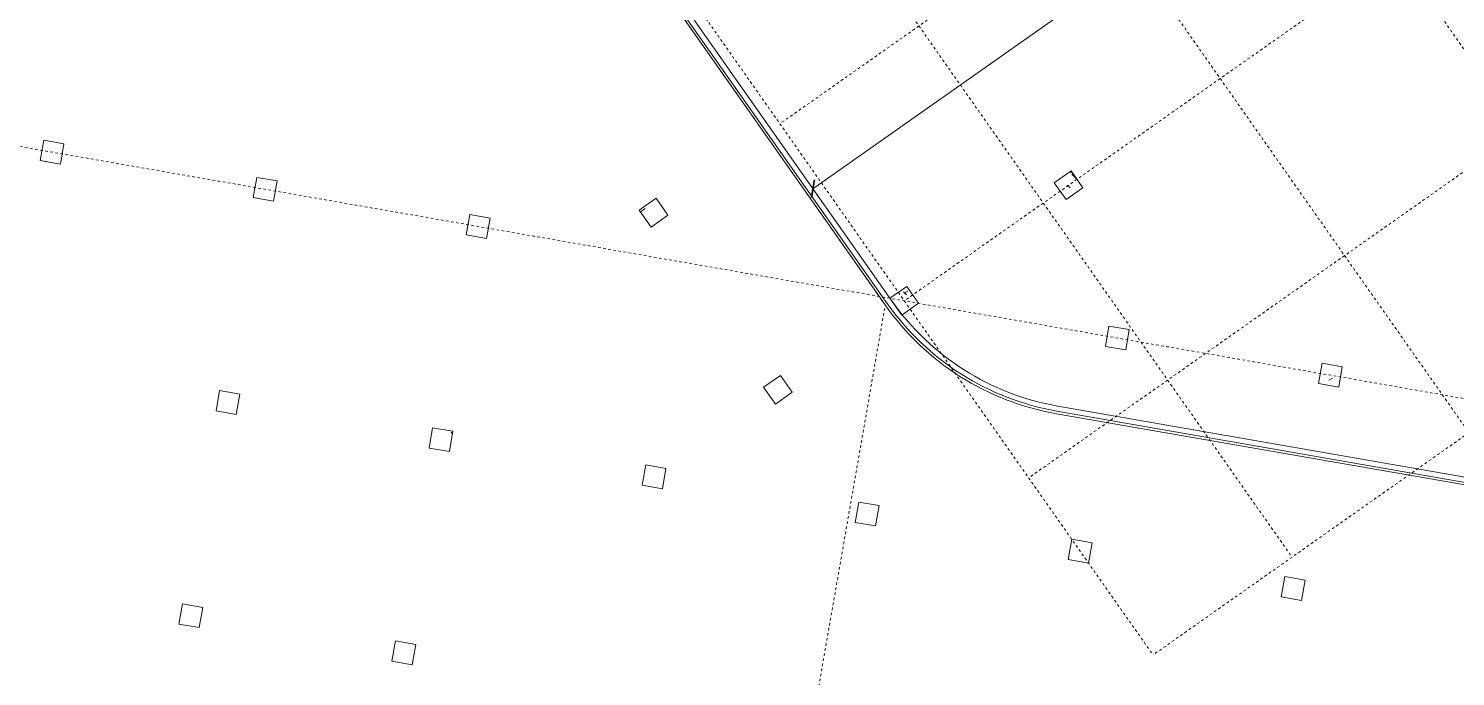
# Model space of a CAD drawing. Extents: x 274235 to 276654, y 142848 to 144425.
# Drawn here: x 276088.1 to 276143.5, y 143142.4 to 143167.6 of the extents above; entities that cross this region are included whole.
import ezdxf

# ---------------------------------------------------------------- set-up
doc = ezdxf.new("R2010")
doc.units = 0
doc.header["$LTSCALE"] = 1.5
doc.linetypes.add('ACM-G-CENTER', pattern=[50.8, 31.75, -6.35, 6.35, -6.35])
doc.linetypes.add('ACM-G-HIDDEN2', pattern=[4.7625, 3.175, -1.5875])
doc.layers.get('0').update_dxf_attribs({"linetype": 'CONTINUOUS', "lineweight": 0})
for name, color, linetype, lineweight in [('_ACM-A-ANNO-DIMS', 7, 'CONTINUOUS', 5), ('_ACM-A-ANNO-DIMS-200', 7, 'CONTINUOUS', 5), ('_ACM-A-DETL', 7, 'CONTINUOUS', 5), ('_ACM-A-GRID', 3, 'CONTINUOUS', 5), ('_ACM-A-WALL-FULL', 6, 'CONTINUOUS', 13), ('_ACM-S-STRU-CLOS', 5, 'CONTINUOUS', 5)]:
    doc.layers.add(name, color=color, linetype=linetype, lineweight=lineweight)
doc.styles.add('Arial', font='arial.ttf', dxfattribs={"height": 750})
doc.styles.add('Arial_1', font='arial.ttf', dxfattribs={"height": 1250})
doc.dimstyles.new('acm_Review_DIMS', dxfattribs={"dimscale": 304.8, "dimtxt": 1275.32425, "dimasz": 4.10105, "dimexe": 4.10105, "dimexo": 2.46063, "dimgap": 3.28084, "dimtad": 1, "dimdec": 3, "dimrnd": 0.001, "dimzin": 0, "dimdsep": 46, "dimtxsty": 'Arial_1', "dimblk1": 'OBLIQUE', "dimblk2": 'OBLIQUE', "dimsah": 1, "dimcen": 0.09, "dimaunit": 1, "dimadec": 4, "dimazin": 0, "dimtfac": 1, "dimtdec": 4, "dimtix": 1, "dimtmove": 0, "dimatfit": 3, "dimfxl": 1, "dimtvp": 1, "dimtfill": 1, "dimtolj": 1, "dimtzin": 0, "dimarcsym": 2})

# ---------------------------------------------------------------- blocks, each defined once
blk = doc.blocks.new('M_Concrete-Rectangular-Column - 800 x 800mm-V116-B1_Working')
at = {"layer": '_ACM-A-DETL', "color": 250}
for p, q in [((400, 400), (-400, 400)), ((-400, 400), (-400, -400)), ((400, -400), (400, 400)), ((-400, -400), (400, -400))]:
    blk.add_line(p, q, dxfattribs=at)
blk = doc.blocks.new('M_Concrete-Rectangular-Column - 800 x 800mm-V127-B1_Working')
at = {"layer": '_ACM-A-DETL', "color": 250}
for p, q in [((400, 400), (-400, 400)), ((-400, 400), (-400, -400)), ((400, -400), (400, 400)), ((-400, -400), (400, -400))]:
    blk.add_line(p, q, dxfattribs=at)
blk = doc.blocks.new('M_Concrete-Rectangular-Column - 800 x 800mm-V133-B1_Working')
at = {"layer": '_ACM-S-STRU-CLOS'}
h = blk.add_hatch(dxfattribs=at)
h.set_pattern_fill('FP_82', color=256, style=0, pattern_type=2)
h.set_pattern_definition([(50, (-882604, -730404.6), (3643.682, -318.781), [381, -4191]), (355, (-882604, -730404.6), (-704.856, 3821.136), [304.8, -3352.8]), (100.451, (-882300.5, -730431), (2938.852, 3502.332), [323.8, -3561.801]), (46.184, (-882604, -729388.6), (5421.582, -840.855), [571.5, -6286.5]), (96.636, (-882152.3, -729458.6), (4748.051, 4948.551), [485.7, -5342.702]), (351.184, (-882604, -729388.6), (4748.1, 4948.506), [457.2, -5029.2]), (21, (-882096, -729642.6), (3032.288, -2045.3045), [381, -4191]), (326, (-882096, -729642.6), (1236.042, 3683.762), [304.8, -3352.8]), (71.451, (-881843.4, -729813), (4268.343, 1638.425), [323.8, -3561.801]), (37.5, (-882604.1, -730404.6), (61.772, 1691.1008), [167.64, -3144.52, 167.64, -6601.46]), (37.5, (-882604.1, -730404.6), (61.772, 1691.1008), [-3479.8, -3235.96, 167.64, -3197.86]), (7.5, (-882604.1, -730404.6), (1336.3933, 2003.6115), [167.64, -1772.92, 167.64, -4351.02]), (7.5, (-882604.1, -730404.6), (1336.3933, 2003.6115), [-2108.2, -3068.32, 167.64, -1115.06]), (327.5, (-883737, -730404.6), (2711.8178, -114.5786), [167.64, -1102.36, -9220.2]), (327.5, (-883737, -730404.6), (2711.8178, -114.5786), [-1270, 167.64, -3794.76, -5257.8]), (327.5, (-883737, -730404.6), (2711.8178, -114.5786), [-5232.4, 167.64, -5090.16]), (317.5, (-884245, -730404.6), (2962.5856, 508.5334), [167.64, -1483.36, 167.64, -6197.6]), (317.5, (-884245, -730404.6), (2962.5856, 508.5334), [-1818.64, -2463.8, 167.64, -3566.16])])
h.paths.add_polyline_path([(400, -400), (400, 400), (-400, 400), (-400, -400)])
at = {"layer": '_ACM-A-DETL', "color": 250}
for p, q in [((400, 400), (-400, 400)), ((-400, 400), (-400, -400)), ((400, -400), (400, 400)), ((-400, -400), (400, -400))]:
    blk.add_line(p, q, dxfattribs=at)
blk = doc.blocks.new('M_Concrete-Rectangular-Column - 800 x 800mm-V145-B1_Working')
at = {"layer": '_ACM-S-STRU-CLOS'}
h = blk.add_hatch(dxfattribs=at)
h.set_pattern_fill('FP_92', color=256, style=0, pattern_type=2)
h.set_pattern_definition([(5, (-1128690, 95742), (2351.06, -2801.885), [381, -4191]), (310, (-1128690, 95742), (2203.542, 3200.36), [304.8, -3352.8]), (55.451, (-1128494, 95508.5), (4554.605, 398.44), [323.8, -3561.801]), (1.184, (-1127971.6, 96460.4), (3239.062, -4428.212), [571.5, -6286.5]), (51.636, (-1127701.6, 96091.4), (6856.534, 141.775), [485.7, -5342.702]), (306.184, (-1127971.6, 96460.4), (6856.536, 141.708), [457.2, -5029.2]), (336, (-1127792, 95921.6), (697.903, -3590.4), [381, -4191]), (281, (-1127792, 95921.6), (3478.827, 1730.799), [304.8, -3352.8]), (26.451, (-1127733.8, 95622.4), (4176.715, -1859.633), [323.8, -3561.801]), (352.5, (-1128690, 95742), (1239.4683, 1152.1094), [167.64, -3144.52, 167.64, -6601.46]), (352.5, (-1128690, 95742), (1239.4683, 1152.1094), [-3479.8, -3235.96, 167.64, -3197.86]), (322.5, (-1128690, 95742), (2361.74, 471.7945), [167.64, -1772.92, 167.64, -4351.02]), (322.5, (-1128690, 95742), (2361.74, 471.7945), [-2108.2, -3068.32, 167.64, -1115.06]), (282.5, (-1129491, 96543), (1836.5254, -1998.5641), [167.64, -1102.36, 167.64, -9052.56]), (282.5, (-1129491, 96543), (1836.5254, -1998.5641), [-1437.64, -3794.76, 167.64, -5090.16]), (272.5, (-1129850.2, 96902.2), (2454.452, -1735.277), [167.64, -1483.36, 167.64, -6197.6]), (272.5, (-1129850.2, 96902.2), (2454.452, -1735.277), [-1818.64, -2463.8, 167.64, -3566.16])])
h.paths.add_polyline_path([(-400, -400), (400, -400), (400, 400), (-400, 400)])
at = {"layer": '_ACM-A-DETL', "color": 250}
for p, q in [((400, 400), (-400, 400)), ((-400, 400), (-400, -400)), ((400, -400), (400, 400)), ((-400, -400), (400, -400))]:
    blk.add_line(p, q, dxfattribs=at)
blk = doc.blocks.new('M_Concrete-Rectangular-Column - 800 x 800mm-V146-B1_Working')
at = {"layer": '_ACM-S-STRU-CLOS'}
h = blk.add_hatch(dxfattribs=at)
h.set_pattern_fill('FP_93', color=256, style=0, pattern_type=2)
h.set_pattern_definition([(95, (-87342, -1122690), (2801.885, 2351.06), [381, -4191]), (40, (-87342, -1122690), (-3200.36, 2203.542), [304.8, -3352.8]), (145.451, (-87108.5, -1122494), (-398.44, 4554.605), [323.8, -3561.801]), (91.184, (-88060.4, -1121971.6), (4428.212, 3239.063), [571.5, -6286.5]), (141.636, (-87691.4, -1121701.6), (-141.775, 6856.534), [485.7, -5342.702]), (36.184, (-88060.4, -1121971.6), (-141.708, 6856.536), [457.2, -5029.2]), (66, (-87521.6, -1121792), (3590.4, 697.903), [381, -4191]), (11, (-87521.6, -1121792), (-1730.799, 3478.827), [304.8, -3352.8]), (116.451, (-87222.4, -1121733.8), (1859.633, 4176.715), [323.8, -3561.801]), (82.5, (-87342, -1122690), (-1152.1094, 1239.4683), [167.64, -3144.52, 167.64, -6601.46]), (82.5, (-87342, -1122690), (-1152.1094, 1239.4683), [-3479.8, -3235.96, 167.64, -3197.86]), (52.5, (-87342, -1122690), (-471.7945, 2361.74), [167.64, -1772.92, 167.64, -4351.02]), (52.5, (-87342, -1122690), (-471.7945, 2361.74), [-2108.2, -3068.32, 167.64, -1115.06]), (12.5, (-88143, -1123491), (1998.5641, 1836.5254), [167.64, -1102.36, 167.64, -9052.56]), (12.5, (-88143, -1123491), (1998.5641, 1836.5254), [-1437.64, -3794.76, 167.64, -5090.16]), (2.5, (-88502.2, -1123850.2), (1735.277, 2454.452), [167.64, -1483.36, 167.64, -6197.6]), (2.5, (-88502.2, -1123850.2), (1735.277, 2454.452), [-1818.64, -2463.8, 167.64, -3566.16])])
h.paths.add_polyline_path([(400, -400), (400, 400), (-400, 400), (-400, -400)])
at = {"layer": '_ACM-A-DETL', "color": 250}
for p, q in [((400, 400), (-400, 400)), ((-400, 400), (-400, -400)), ((400, -400), (400, 400)), ((-400, -400), (400, -400))]:
    blk.add_line(p, q, dxfattribs=at)
blk = doc.blocks.new('M_Concrete-Rectangular-Column - 800 x 800mm-V147-B1_Working')
at = {"layer": '_ACM-S-STRU-CLOS'}
h = blk.add_hatch(dxfattribs=at)
h.set_pattern_fill('FP_94', color=256, style=0, pattern_type=2)
h.set_pattern_definition([(50, (-874204, -730404.6), (3643.682, -318.781), [381, -4191]), (355, (-874204, -730404.6), (-704.856, 3821.136), [304.8, -3352.8]), (100.451, (-873900.5, -730431), (2938.852, 3502.332), [323.8, -3561.801]), (46.184, (-874204, -729388.6), (5421.582, -840.855), [571.5, -6286.5]), (96.636, (-873752.3, -729458.6), (4748.051, 4948.551), [485.7, -5342.702]), (351.184, (-874204, -729388.6), (4748.1, 4948.506), [457.2, -5029.2]), (21, (-873696, -729642.6), (3032.288, -2045.3045), [381, -4191]), (326, (-873696, -729642.6), (1236.042, 3683.762), [304.8, -3352.8]), (71.451, (-873443.4, -729813), (4268.343, 1638.425), [323.8, -3561.801]), (37.5, (-874204.1, -730404.6), (61.772, 1691.1008), [167.64, -3144.52, 167.64, -6601.46]), (37.5, (-874204.1, -730404.6), (61.772, 1691.1008), [-3479.8, -3235.96, 167.64, -3197.86]), (7.5, (-874204.1, -730404.6), (1336.3933, 2003.6115), [167.64, -1772.92, 167.64, -4351.02]), (7.5, (-874204.1, -730404.6), (1336.3933, 2003.6115), [-2108.2, -3068.32, 167.64, -1115.06]), (327.5, (-875337, -730404.6), (2711.8178, -114.5786), [167.64, -1102.36, -9220.2]), (327.5, (-875337, -730404.6), (2711.8178, -114.5786), [-1270, 167.64, -3794.76, -5257.8]), (327.5, (-875337, -730404.6), (2711.8178, -114.5786), [-5232.4, 167.64, -5090.16]), (317.5, (-875845, -730404.6), (2962.5856, 508.5334), [167.64, -1483.36, 167.64, -6197.6]), (317.5, (-875845, -730404.6), (2962.5856, 508.5334), [-1818.64, -2463.8, 167.64, -3566.16])])
h.paths.add_polyline_path([(400, -400), (400, 400), (-400, 400), (-400, -400)])
at = {"layer": '_ACM-A-DETL', "color": 250}
for p, q in [((-400, 400), (400, 400)), ((-400, -400), (-400, 400)), ((400, 400), (400, -400)), ((400, -400), (-400, -400))]:
    blk.add_line(p, q, dxfattribs=at)
blk = doc.blocks.new('M_Concrete-Rectangular-Column - 800 x 800mm-V157-B1_Working')
at = {"layer": '_ACM-S-STRU-CLOS'}
h = blk.add_hatch(dxfattribs=at)
h.set_pattern_fill('FP_98', color=256, style=0, pattern_type=2)
h.set_pattern_definition([(95, (-95742, -1122690), (2801.885, 2351.06), [381, -4191]), (40, (-95742, -1122690), (-3200.36, 2203.542), [304.8, -3352.8]), (145.451, (-95508.5, -1122494), (-398.44, 4554.605), [323.8, -3561.801]), (91.184, (-96460.4, -1121971.6), (4428.212, 3239.063), [571.5, -6286.5]), (141.636, (-96091.4, -1121701.6), (-141.775, 6856.534), [485.7, -5342.702]), (36.184, (-96460.4, -1121971.6), (-141.708, 6856.536), [457.2, -5029.2]), (66, (-95921.6, -1121792), (3590.4, 697.903), [381, -4191]), (11, (-95921.6, -1121792), (-1730.799, 3478.827), [304.8, -3352.8]), (116.451, (-95622.4, -1121733.8), (1859.633, 4176.715), [323.8, -3561.801]), (82.5, (-95742, -1122690), (-1152.1094, 1239.4683), [167.64, -3144.52, 167.64, -6601.46]), (82.5, (-95742, -1122690), (-1152.1094, 1239.4683), [-3479.8, -3235.96, 167.64, -3197.86]), (52.5, (-95742, -1122690), (-471.7945, 2361.74), [167.64, -1772.92, 167.64, -4351.02]), (52.5, (-95742, -1122690), (-471.7945, 2361.74), [-2108.2, -3068.32, 167.64, -1115.06]), (12.5, (-96543, -1123491), (1998.5641, 1836.5254), [167.64, -1102.36, 167.64, -9052.56]), (12.5, (-96543, -1123491), (1998.5641, 1836.5254), [-1437.64, -3794.76, 167.64, -5090.16]), (2.5, (-96902.2, -1123850.2), (1735.277, 2454.452), [167.64, -1483.36, 167.64, -6197.6]), (2.5, (-96902.2, -1123850.2), (1735.277, 2454.452), [-1818.64, -2463.8, 167.64, -3566.16])])
h.paths.add_polyline_path([(400, -400), (400, 400), (-400, 400), (-400, -400)])
at = {"layer": '_ACM-A-DETL', "color": 250}
for p, q in [((400, 400), (-400, 400)), ((-400, 400), (-400, -400)), ((400, -400), (400, 400)), ((-400, -400), (400, -400))]:
    blk.add_line(p, q, dxfattribs=at)
blk = doc.blocks.new('M_Concrete-Rectangular-Column - 800 x 800mm-V158-B1_Working')
at = {"layer": '_ACM-S-STRU-CLOS'}
h = blk.add_hatch(dxfattribs=at)
h.set_pattern_fill('FP_99', color=256, style=0, pattern_type=2)
h.set_pattern_definition([(50, (-865804, -722004.6), (3643.682, -318.781), [381, -4191]), (355, (-865804, -722004.6), (-704.856, 3821.136), [304.8, -3352.8]), (100.451, (-865500.5, -722031), (2938.852, 3502.332), [323.8, -3561.801]), (46.184, (-865804, -720988.6), (5421.582, -840.855), [571.5, -6286.5]), (96.636, (-865352.3, -721058.6), (4748.051, 4948.551), [485.7, -5342.702]), (351.184, (-865804, -720988.6), (4748.1, 4948.506), [457.2, -5029.2]), (21, (-865296, -721242.6), (3032.288, -2045.3045), [381, -4191]), (326, (-865296, -721242.6), (1236.042, 3683.762), [304.8, -3352.8]), (71.451, (-865043.4, -721413), (4268.343, 1638.425), [323.8, -3561.801]), (37.5, (-865804.1, -722004.6), (61.772, 1691.1008), [167.64, -3144.52, 167.64, -6601.46]), (37.5, (-865804.1, -722004.6), (61.772, 1691.1008), [-3479.8, -3235.96, 167.64, -3197.86]), (7.5, (-865804.1, -722004.6), (1336.3933, 2003.6115), [167.64, -1772.92, 167.64, -4351.02]), (7.5, (-865804.1, -722004.6), (1336.3933, 2003.6115), [-2108.2, -3068.32, 167.64, -1115.06]), (327.5, (-866937, -722004.6), (2711.8178, -114.5786), [167.64, -1102.36, -9220.2]), (327.5, (-866937, -722004.6), (2711.8178, -114.5786), [-1270, 167.64, -3794.76, -5257.8]), (327.5, (-866937, -722004.6), (2711.8178, -114.5786), [-5232.4, 167.64, -5090.16]), (317.5, (-867445, -722004.6), (2962.5856, 508.5334), [167.64, -1483.36, 167.64, -6197.6]), (317.5, (-867445, -722004.6), (2962.5856, 508.5334), [-1818.64, -2463.8, 167.64, -3566.16])])
h.paths.add_polyline_path([(400, -400), (400, 400), (-400, 400), (-400, -400)])
at = {"layer": '_ACM-A-DETL', "color": 250}
for p, q in [((400, 400), (-400, 400)), ((-400, 400), (-400, -400)), ((400, -400), (400, 400)), ((-400, -400), (400, -400))]:
    blk.add_line(p, q, dxfattribs=at)
blk = doc.blocks.new('M_Concrete-Rectangular-Column - 800 x 800mm-V159-B1_Working')
at = {"layer": '_ACM-S-STRU-CLOS'}
h = blk.add_hatch(dxfattribs=at)
h.set_pattern_fill('FP_100', color=256, style=0, pattern_type=2)
h.set_pattern_definition([(5, (-1136490, 95742), (2351.06, -2801.885), [381, -4191]), (310, (-1136490, 95742), (2203.542, 3200.36), [304.8, -3352.8]), (55.451, (-1136294, 95508.5), (4554.605, 398.44), [323.8, -3561.801]), (1.184, (-1135771.6, 96460.4), (3239.062, -4428.212), [571.5, -6286.5]), (51.636, (-1135501.6, 96091.4), (6856.534, 141.775), [485.7, -5342.702]), (306.184, (-1135771.6, 96460.4), (6856.536, 141.708), [457.2, -5029.2]), (336, (-1135592, 95921.6), (697.903, -3590.4), [381, -4191]), (281, (-1135592, 95921.6), (3478.827, 1730.799), [304.8, -3352.8]), (26.451, (-1135533.8, 95622.4), (4176.715, -1859.633), [323.8, -3561.801]), (352.5, (-1136490, 95742), (1239.4683, 1152.1094), [167.64, -3144.52, 167.64, -6601.46]), (352.5, (-1136490, 95742), (1239.4683, 1152.1094), [-3479.8, -3235.96, 167.64, -3197.86]), (322.5, (-1136490, 95742), (2361.74, 471.7945), [167.64, -1772.92, 167.64, -4351.02]), (322.5, (-1136490, 95742), (2361.74, 471.7945), [-2108.2, -3068.32, 167.64, -1115.06]), (282.5, (-1137291, 96543), (1836.5254, -1998.5641), [167.64, -1102.36, 167.64, -9052.56]), (282.5, (-1137291, 96543), (1836.5254, -1998.5641), [-1437.64, -3794.76, 167.64, -5090.16]), (272.5, (-1137650.2, 96902.2), (2454.452, -1735.277), [167.64, -1483.36, 167.64, -6197.6]), (272.5, (-1137650.2, 96902.2), (2454.452, -1735.277), [-1818.64, -2463.8, 167.64, -3566.16])])
h.paths.add_polyline_path([(-400, -400), (400, -400), (400, 400), (-400, 400)])
at = {"layer": '_ACM-A-DETL', "color": 250}
for p, q in [((400, 400), (-400, 400)), ((-400, 400), (-400, -400)), ((400, -400), (400, 400)), ((-400, -400), (400, -400))]:
    blk.add_line(p, q, dxfattribs=at)
blk = doc.blocks.new('M_Concrete-Rectangular-Column - 800 x 800mm-V490-B1_Working')
at = {"layer": '_ACM-S-STRU-CLOS'}
h = blk.add_hatch(dxfattribs=at)
h.set_pattern_fill('FP_310', color=256, style=0, pattern_type=2)
h.set_pattern_definition([(50, (-840604, -722004.6), (3643.682, -318.781), [381, -4191]), (355, (-840604, -722004.6), (-704.856, 3821.136), [304.8, -3352.8]), (100.451, (-840300.5, -722031), (2938.852, 3502.332), [323.8, -3561.801]), (46.184, (-840604, -720988.6), (5421.582, -840.855), [571.5, -6286.5]), (96.636, (-840152.3, -721058.6), (4748.051, 4948.551), [485.7, -5342.702]), (351.184, (-840604, -720988.6), (4748.1, 4948.506), [457.2, -5029.2]), (21, (-840096, -721242.6), (3032.288, -2045.3045), [381, -4191]), (326, (-840096, -721242.6), (1236.042, 3683.762), [304.8, -3352.8]), (71.451, (-839843.4, -721413), (4268.343, 1638.425), [323.8, -3561.801]), (37.5, (-840604.1, -722004.6), (61.772, 1691.1008), [167.64, -3144.52, 167.64, -6601.46]), (37.5, (-840604.1, -722004.6), (61.772, 1691.1008), [-3479.8, -3235.96, 167.64, -3197.86]), (7.5, (-840604.1, -722004.6), (1336.3933, 2003.6115), [167.64, -1772.92, 167.64, -4351.02]), (7.5, (-840604.1, -722004.6), (1336.3933, 2003.6115), [-2108.2, -3068.32, 167.64, -1115.06]), (327.5, (-841737, -722004.6), (2711.8178, -114.5786), [167.64, -1102.36, -9220.2]), (327.5, (-841737, -722004.6), (2711.8178, -114.5786), [-1270, 167.64, -3794.76, -5257.8]), (327.5, (-841737, -722004.6), (2711.8178, -114.5786), [-5232.4, 167.64, -5090.16]), (317.5, (-842245, -722004.6), (2962.5856, 508.5334), [167.64, -1483.36, 167.64, -6197.6]), (317.5, (-842245, -722004.6), (2962.5856, 508.5334), [-1818.64, -2463.8, 167.64, -3566.16])])
h.paths.add_polyline_path([(400, -400), (400, 400), (-400, 400), (-400, -400)])
at = {"layer": '_ACM-A-DETL', "color": 250}
for p, q in [((400, 400), (-400, 400)), ((-400, 400), (-400, -400)), ((400, -400), (400, 400)), ((-400, -400), (400, -400))]:
    blk.add_line(p, q, dxfattribs=at)
blk = doc.blocks.new('M_Concrete-Rectangular-Column - 800 x 800mm-V491-B1_Working')
at = {"layer": '_ACM-A-DETL', "color": 250}
for p, q in [((400, 400), (-400, 400)), ((-400, 400), (-400, -400)), ((400, -400), (400, 400)), ((-400, -400), (400, -400))]:
    blk.add_line(p, q, dxfattribs=at)
blk = doc.blocks.new('M_Concrete-Rectangular-Column - 800 x 800mm-V497-B1_Working')
at = {"layer": '_ACM-S-STRU-CLOS'}
h = blk.add_hatch(dxfattribs=at)
h.set_pattern_fill('FP_314', color=256, style=0, pattern_type=2)
h.set_pattern_definition([(50, (-849004, -722004.6), (3643.682, -318.781), [381, -4191]), (355, (-849004, -722004.6), (-704.856, 3821.136), [304.8, -3352.8]), (100.451, (-848700.5, -722031), (2938.852, 3502.332), [323.8, -3561.801]), (46.184, (-849004, -720988.6), (5421.582, -840.855), [571.5, -6286.5]), (96.636, (-848552.3, -721058.6), (4748.051, 4948.551), [485.7, -5342.702]), (351.184, (-849004, -720988.6), (4748.1, 4948.506), [457.2, -5029.2]), (21, (-848496, -721242.6), (3032.288, -2045.3045), [381, -4191]), (326, (-848496, -721242.6), (1236.042, 3683.762), [304.8, -3352.8]), (71.451, (-848243.4, -721413), (4268.343, 1638.425), [323.8, -3561.801]), (37.5, (-849004.1, -722004.6), (61.772, 1691.1008), [167.64, -3144.52, 167.64, -6601.46]), (37.5, (-849004.1, -722004.6), (61.772, 1691.1008), [-3479.8, -3235.96, 167.64, -3197.86]), (7.5, (-849004.1, -722004.6), (1336.3933, 2003.6115), [167.64, -1772.92, 167.64, -4351.02]), (7.5, (-849004.1, -722004.6), (1336.3933, 2003.6115), [-2108.2, -3068.32, 167.64, -1115.06]), (327.5, (-850137, -722004.6), (2711.8178, -114.5786), [167.64, -1102.36, -9220.2]), (327.5, (-850137, -722004.6), (2711.8178, -114.5786), [-1270, 167.64, -3794.76, -5257.8]), (327.5, (-850137, -722004.6), (2711.8178, -114.5786), [-5232.4, 167.64, -5090.16]), (317.5, (-850645, -722004.6), (2962.5856, 508.5334), [167.64, -1483.36, 167.64, -6197.6]), (317.5, (-850645, -722004.6), (2962.5856, 508.5334), [-1818.64, -2463.8, 167.64, -3566.16])])
h.paths.add_polyline_path([(400, -400), (400, 400), (-400, 400), (-400, -400)])
at = {"layer": '_ACM-A-DETL', "color": 250}
for p, q in [((400, 400), (-400, 400)), ((-400, 400), (-400, -400)), ((400, -400), (400, 400)), ((-400, -400), (400, -400))]:
    blk.add_line(p, q, dxfattribs=at)
blk = doc.blocks.new('M_Concrete-Rectangular-Column - 800 x 800mm-V498-B1_Working')
at = {"layer": '_ACM-A-DETL', "color": 250}
for p, q in [((400, 400), (-400, 400)), ((-400, 400), (-400, -400)), ((400, -400), (400, 400)), ((-400, -400), (400, -400))]:
    blk.add_line(p, q, dxfattribs=at)
blk = doc.blocks.new('M_Concrete-Rectangular-Column - 800 x 800mm-V504-B1_Working')
at = {"layer": '_ACM-A-DETL', "color": 250}
for p, q in [((400, 400), (-400, 400)), ((-400, 400), (-400, -400)), ((400, -400), (400, 400)), ((-400, -400), (400, -400))]:
    blk.add_line(p, q, dxfattribs=at)
blk = doc.blocks.new('M_Concrete-Rectangular-Column - 800 x 800mm-V553-B1_Working')
at = {"layer": '_ACM-S-STRU-CLOS'}
h = blk.add_hatch(dxfattribs=at)
h.set_pattern_fill('FP_347', color=256, style=0, pattern_type=2)
h.set_pattern_definition([(50, (-832204, -730404.6), (3643.682, -318.781), [381, -4191]), (355, (-832204, -730404.6), (-704.856, 3821.136), [304.8, -3352.8]), (100.451, (-831900.5, -730431), (2938.852, 3502.332), [323.8, -3561.801]), (46.184, (-832204, -729388.6), (5421.582, -840.855), [571.5, -6286.5]), (96.636, (-831752.3, -729458.6), (4748.051, 4948.551), [485.7, -5342.702]), (351.184, (-832204, -729388.6), (4748.1, 4948.506), [457.2, -5029.2]), (21, (-831696, -729642.6), (3032.288, -2045.3045), [381, -4191]), (326, (-831696, -729642.6), (1236.042, 3683.762), [304.8, -3352.8]), (71.451, (-831443.4, -729813), (4268.343, 1638.425), [323.8, -3561.801]), (37.5, (-832204.1, -730404.6), (61.772, 1691.1008), [167.64, -3144.52, 167.64, -6601.46]), (37.5, (-832204.1, -730404.6), (61.772, 1691.1008), [-3479.8, -3235.96, 167.64, -3197.86]), (7.5, (-832204.1, -730404.6), (1336.3933, 2003.6115), [167.64, -1772.92, 167.64, -4351.02]), (7.5, (-832204.1, -730404.6), (1336.3933, 2003.6115), [-2108.2, -3068.32, 167.64, -1115.06]), (327.5, (-833337, -730404.6), (2711.8178, -114.5786), [167.64, -1102.36, -9220.2]), (327.5, (-833337, -730404.6), (2711.8178, -114.5786), [-1270, 167.64, -3794.76, -5257.8]), (327.5, (-833337, -730404.6), (2711.8178, -114.5786), [-5232.4, 167.64, -5090.16]), (317.5, (-833845, -730404.6), (2962.5856, 508.5334), [167.64, -1483.36, 167.64, -6197.6]), (317.5, (-833845, -730404.6), (2962.5856, 508.5334), [-1818.64, -2463.8, 167.64, -3566.16])])
h.paths.add_polyline_path([(400, -400), (400, 400), (-400, 400), (-400, -400)])
at = {"layer": '_ACM-A-DETL', "color": 250}
for p, q in [((400, 400), (-400, 400)), ((-400, 400), (-400, -400)), ((400, -400), (400, 400)), ((-400, -400), (400, -400))]:
    blk.add_line(p, q, dxfattribs=at)
blk = doc.blocks.new('M_Concrete-Rectangular-Column - 800 x 800mm-V559-B1_Working')
at = {"layer": '_ACM-S-STRU-CLOS'}
h = blk.add_hatch(dxfattribs=at)
h.set_pattern_fill('FP_351', color=256, style=0, pattern_type=2)
h.set_pattern_definition([(50, (-840604, -730404.6), (3643.682, -318.781), [381, -4191]), (355, (-840604, -730404.6), (-704.856, 3821.136), [304.8, -3352.8]), (100.451, (-840300.5, -730431), (2938.852, 3502.332), [323.8, -3561.801]), (46.184, (-840604, -729388.6), (5421.582, -840.855), [571.5, -6286.5]), (96.636, (-840152.3, -729458.6), (4748.051, 4948.551), [485.7, -5342.702]), (351.184, (-840604, -729388.6), (4748.1, 4948.506), [457.2, -5029.2]), (21, (-840096, -729642.6), (3032.288, -2045.3045), [381, -4191]), (326, (-840096, -729642.6), (1236.042, 3683.762), [304.8, -3352.8]), (71.451, (-839843.4, -729813), (4268.343, 1638.425), [323.8, -3561.801]), (37.5, (-840604.1, -730404.6), (61.772, 1691.1008), [167.64, -3144.52, 167.64, -6601.46]), (37.5, (-840604.1, -730404.6), (61.772, 1691.1008), [-3479.8, -3235.96, 167.64, -3197.86]), (7.5, (-840604.1, -730404.6), (1336.3933, 2003.6115), [167.64, -1772.92, 167.64, -4351.02]), (7.5, (-840604.1, -730404.6), (1336.3933, 2003.6115), [-2108.2, -3068.32, 167.64, -1115.06]), (327.5, (-841737, -730404.6), (2711.8178, -114.5786), [167.64, -1102.36, -9220.2]), (327.5, (-841737, -730404.6), (2711.8178, -114.5786), [-1270, 167.64, -3794.76, -5257.8]), (327.5, (-841737, -730404.6), (2711.8178, -114.5786), [-5232.4, 167.64, -5090.16]), (317.5, (-842245, -730404.6), (2962.5856, 508.5334), [167.64, -1483.36, 167.64, -6197.6]), (317.5, (-842245, -730404.6), (2962.5856, 508.5334), [-1818.64, -2463.8, 167.64, -3566.16])])
h.paths.add_polyline_path([(400, -400), (400, 400), (-400, 400), (-400, -400)])
at = {"layer": '_ACM-A-DETL', "color": 250}
for p, q in [((400, 400), (-400, 400)), ((-400, 400), (-400, -400)), ((400, -400), (400, 400)), ((-400, -400), (400, -400))]:
    blk.add_line(p, q, dxfattribs=at)
blk = doc.blocks.new('M_Concrete-Rectangular-Column - 800 x 800mm-V560-B1_Working')
at = {"layer": '_ACM-A-DETL', "color": 250}
for p, q in [((400, 400), (-400, 400)), ((-400, 400), (-400, -400)), ((400, -400), (400, 400)), ((-400, -400), (400, -400))]:
    blk.add_line(p, q, dxfattribs=at)
blk = doc.blocks.new('BASEMENT20250512')
at = {"layer": '_ACM-A-DETL', "color": 250, "linetype": 'ACM-G-HIDDEN2'}
for p, q in [((865104.1239, 730114.6159), (835429.6075, 759789.1324)), ((865104.1239, 671894.5152), (865104.1239, 730114.6159))]:
    blk.add_line(p, q, dxfattribs=at)
at = {"layer": '_ACM-A-GRID', "linetype": 'ACM-G-CENTER'}
blk.add_line((1114634.7032, 730404.5654), (547415.2253, 730404.5654), dxfattribs=at)
at = {"layer": '_ACM-S-STRU-CLOS'}
for name, p, rotation in [('M_Concrete-Rectangular-Column - 800 x 800mm-V159-B1_Working', (871319.5568, 735919.9983), 44.99999999999351), ('M_Concrete-Rectangular-Column - 800 x 800mm-V146-B1_Working', (855621.7863, 732101.6216), 314.9999999999989), ('M_Concrete-Rectangular-Column - 800 x 800mm-V145-B1_Working', (865804.1239, 730404.5654), 44.99999999999351), ('M_Concrete-Rectangular-Column - 800 x 800mm-V157-B1_Working', (861561.4832, 726161.9247), 314.9999999999989)]:
    blk.add_blockref(name, p, dxfattribs=dict(at, rotation=rotation))
for name, p in [('M_Concrete-Rectangular-Column - 800 x 800mm-V553-B1_Working', (832204.124, 730404.5654)), ('M_Concrete-Rectangular-Column - 800 x 800mm-V559-B1_Working', (840604.124, 730404.5654)), ('M_Concrete-Rectangular-Column - 800 x 800mm-V560-B1_Working', (849004.124, 730404.5654)), ('M_Concrete-Rectangular-Column - 800 x 800mm-V147-B1_Working', (874204.1239, 730404.5654)), ('M_Concrete-Rectangular-Column - 800 x 800mm-V133-B1_Working', (882604.1239, 730404.5654)), ('M_Concrete-Rectangular-Column - 800 x 800mm-V490-B1_Working', (840604.124, 722004.5654)), ('M_Concrete-Rectangular-Column - 800 x 800mm-V497-B1_Working', (849004.124, 722004.5654)), ('M_Concrete-Rectangular-Column - 800 x 800mm-V504-B1_Working', (857404.124, 722004.5654)), ('M_Concrete-Rectangular-Column - 800 x 800mm-V158-B1_Working', (865804.1239, 722004.5654)), ('M_Concrete-Rectangular-Column - 800 x 800mm-V127-B1_Working', (874204.1239, 722004.5654)), ('M_Concrete-Rectangular-Column - 800 x 800mm-V116-B1_Working', (882604.1239, 722004.5654)), ('M_Concrete-Rectangular-Column - 800 x 800mm-V491-B1_Working', (840604.124, 713604.5654)), ('M_Concrete-Rectangular-Column - 800 x 800mm-V498-B1_Working', (849004.124, 713604.5654))]:
    blk.add_blockref(name, p, dxfattribs=at)
blk = doc.blocks.new('DIMBLOCK1-F5_Working')
at = {"layer": '_ACM-A-ANNO-DIMS-200', "lineweight": 35, "transparency": 16777216}
for points in [[(884611, 757135), (884611, 757489), (884611, 756782)], [(861560, 734083), (861560, 734437), (861560, 733730)]]:
    blk.add_hatch(color=256, dxfattribs=at).paths.add_polyline_path(points)
at = {"layer": '_ACM-A-ANNO-DIMS-200', "transparency": 16777216}
for p, q in [((861560, 734083), (884611, 757135)), ((884611, 757135), (884573, 757173)), ((884611, 757135), (884965, 756782)), ((861560, 734083), (861522, 734121)), ((861560, 734083), (861913, 733730))]:
    blk.add_line(p, q, dxfattribs=at)
at = {"layer": '_ACM-A-ANNO-DIMS-200', "lineweight": 35, "transparency": 16777216}
for p, q in [((884611, 757135), (884611, 757489)), ((884611, 757489), (884611, 756782)), ((884611, 756782), (884611, 757135)), ((861560, 734083), (861560, 734437)), ((861560, 734437), (861560, 733730)), ((861560, 733730), (861560, 734083))]:
    blk.add_line(p, q, dxfattribs=at)
at = {"layer": '_ACM-A-ANNO-DIMS-200', "color": 0, "transparency": 16777216, "insert": (871186, 745194), "char_height": 500, "width": 3927.21, "attachment_point": 1, "rotation": 45, "line_spacing_factor": 0.941778, "style": 'Arial', "bg_fill": 3, "box_fill_scale": 1.25, "bg_fill_color": 256, "bg_fill_true_color": 13158600, "bg_fill_transparency": 0}
blk.add_mtext('32600.000', dxfattribs=at)
blk = doc.blocks.new('_Oblique')
at = {"color": 0, "linetype": 'ByBlock', "lineweight": -2}
blk.add_line((-0.5, -0.5), (0.5, 0.5), dxfattribs=at)
blk = doc.blocks.new('5f0512')
at = {"layer": '_ACM-A-GRID', "linetype": 'ACM-G-CENTER'}
for p, q in [((-159431.5795, 58124.1773), (-105974.307, 4666.9048)), ((-165371.2764, 52184.4804), (-111914.0039, -1272.7921)), ((-171310.9734, 46244.7834), (-117853.7009, -7212.4891)), ((-175977.8782, 41577.8787), (-122520.6056, -11879.3939)), ((-119975.0212, 26304.3723), (-140339.6965, 5939.697)), ((-114035.3242, 20364.6753), (-134399.9995, 0)), ((-108095.6273, 14424.9784), (-128460.3026, -5939.6969)), ((114430.5798, 0), (-445109.3669, 0))]:
    blk.add_line(p, q, dxfattribs=at)
at = {"layer": '_ACM-A-WALL-FULL', "lineweight": 18}
for p, q in [((-164774.516, 29384.567), (-135106.7492, -283.1998)), ((-134894.6171, -71.0678), (-164562.3839, 29596.699)), ((-103968.9245, -3000), (-127823.5493, -3000)), ((-127823.5493, -3300), (-103968.9245, -3300))]:
    blk.add_line(p, q, dxfattribs=at)
at = {"layer": '_ACM-A-WALL-FULL'}
for p, q in [((-164703.8053, 29455.2777), (-135036.0385, -212.4891)), ((-103968.9245, -3200), (-127823.5493, -3200))]:
    blk.add_line(p, q, dxfattribs=at)
at = {"layer": '_ACM-A-WALL-FULL', "lineweight": 18}
for radius in [10300, 10000]:
    blk.add_arc((-127823.5493, 7000), radius, 225, 270, dxfattribs=at)
at = {"layer": '_ACM-A-WALL-FULL'}
blk.add_arc((-127823.5493, 7000), 10200, 225, 270, dxfattribs=at)
at = {"layer": '_ACM-A-ANNO-DIMS'}
dim = blk.add_linear_dim(base=(-115592.9267, 26730.6039), p1=(-138894.6077, 3928.9228), p2=(-115842.9267, 26980.6039), angle=45, dimstyle='acm_Review_DIMS', override={"dimpost": '<>', "dimfxl": 32600}, dxfattribs=at)
dim.commit()
dim.dimension.update_dxf_attribs({"geometry": 'DIMBLOCK1-F5_Working', "text_midpoint": (-127582.2453, 15668.2415), "insert": (-1000204.1235, -730404.5654)})
at = {"layer": '_ACM-A-GRID', "linetype": 'ACM-G-CENTER'}
blk.add_line((-102155.9303, 8485.2814), (-122520.6056, -11879.3939), dxfattribs=at)

msp = doc.modelspace()

# ---------------------------------------------------------------- block references
at = {"xscale": 0.0009999999999999994, "yscale": 0.001, "zscale": 0.001, "rotation": 350.1075696352769}
msp.add_blockref('BASEMENT20250512', (275143.722, 142586.221), dxfattribs=at)

# ---------------------------------------------------------------- next in the draw order: block references
msp.add_blockref('5f0512', (276254.538, 143133.932), dxfattribs=at)

doc.saveas('drawing.dxf')
